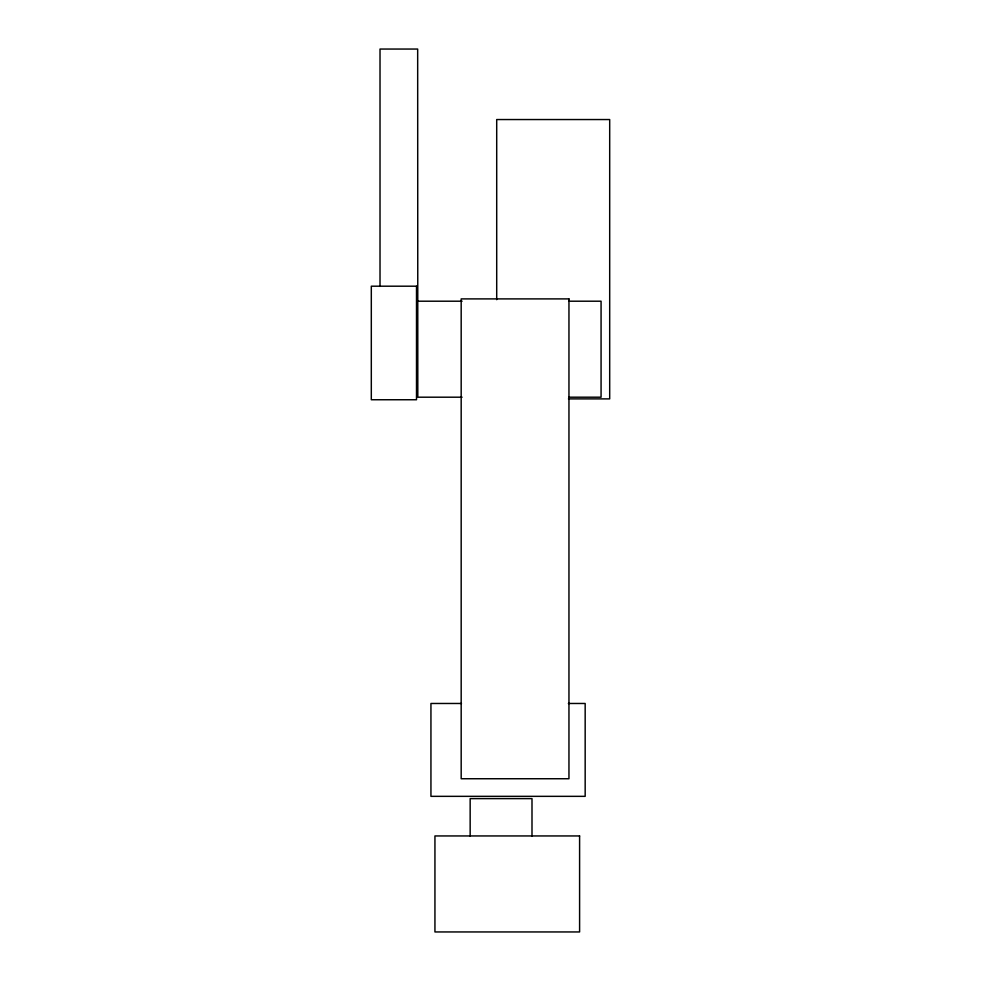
<?xml version="1.0" encoding="UTF-8"?>
<svg xmlns="http://www.w3.org/2000/svg" width="981" height="981" viewBox="0 0 981 981"><rect width="100%" height="100%" fill="white"/><g stroke="black" fill="none" stroke-linecap="round" stroke-linejoin="round"><path stroke-width="1.47" d="M417.808 301.204L462.088 301.204M568.992 301.204L601.071 301.204L601.071 397.195L568.992 397.195M462.088 397.195L417.808 397.195L417.673 49.05L380.015 49.05L380.015 286.403M568.465 398.887L609.692 398.887L609.692 119.547L496.705 119.547L496.705 299.671M461.475 703.475L430.941 703.475L430.941 796.339L585.167 796.339L585.167 703.475L568.379 703.475M531.996 836.057L531.996 798.62L470.157 798.62L470.157 836.057M416.508 286.194L371.309 286.194L371.309 399.745L416.508 399.745L416.508 286.194M568.955 298.898L461.18 298.898L461.18 778.742L568.955 778.742L568.955 298.898M579.599 835.947L434.939 835.947L434.939 931.95L579.599 931.95L579.599 835.947"/></g></svg>
